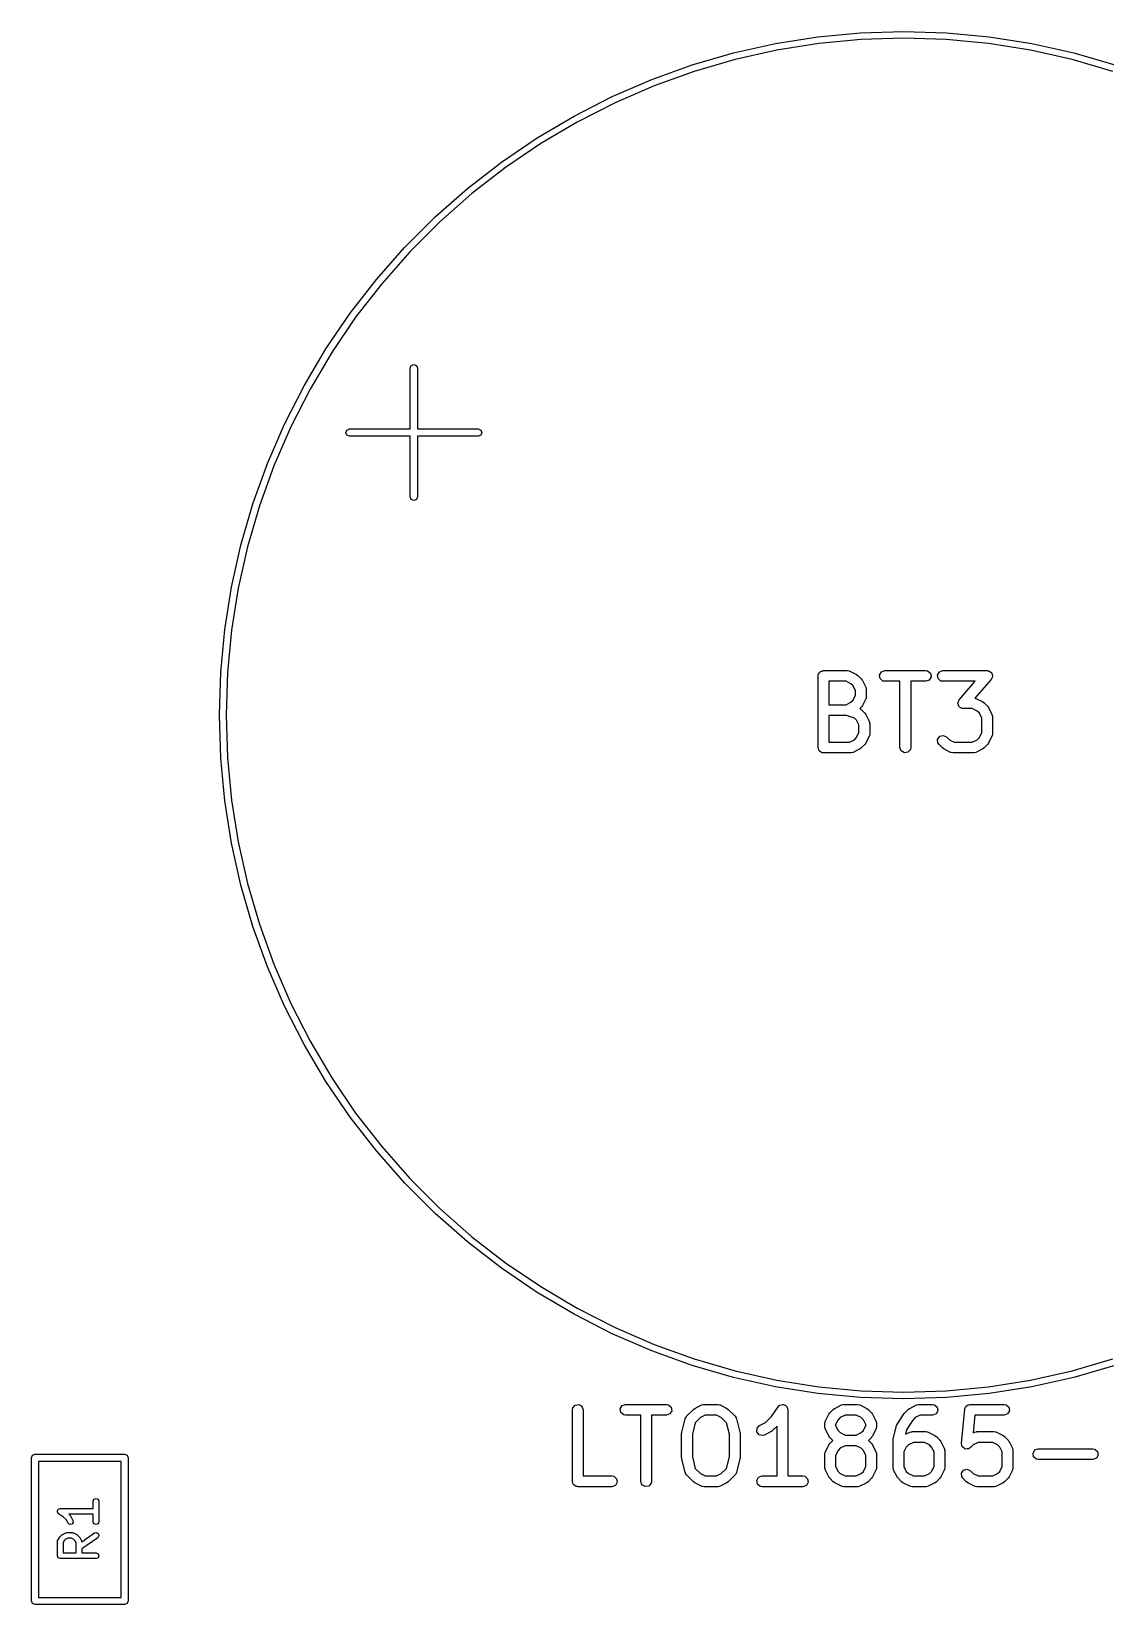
# Model space of a CAD drawing. Extents: x 0.07 to 2.33, y 0.11 to 1.81.
# Drawn here: x 1.173 to 1.764, y 0.948 to 1.813 of the extents above; entities that cross this region are included whole.
import ezdxf

# ---------------------------------------------------------------- set-up
doc = ezdxf.new("R2010")
doc.units = 0
doc.header["$MEASUREMENT"] = 0
doc.layers.add('BLACK', color=7, linetype='CONTINUOUS')

msp = doc.modelspace()

# ---------------------------------------------------------------- linework, layer by layer
at = {"layer": 'BLACK', "linetype": 'CONTINUOUS'}
for p, q in [((1.5823, 1.80633), (1.60563, 1.81003)), ((1.60563, 1.81003), (1.62915, 1.81225)), ((1.62938, 1.80851), (1.6061, 1.80631)), ((1.62915, 1.81225), (1.65276, 1.81299)), ((1.65276, 1.80925), (1.62938, 1.80851)), ((1.65276, 1.81299), (1.67636, 1.81225)), ((1.67613, 1.80851), (1.65276, 1.80925)), ((1.69941, 1.80631), (1.67613, 1.80851)), ((1.67636, 1.81225), (1.69988, 1.81003)), ((1.69988, 1.81003), (1.72321, 1.80633)), ((1.53657, 1.79459), (1.55925, 1.80118)), ((1.55925, 1.80118), (1.5823, 1.80633)), ((1.58301, 1.80265), (1.56018, 1.79755)), ((1.6061, 1.80631), (1.58301, 1.80265)), ((1.72251, 1.80265), (1.69941, 1.80631)), ((1.74533, 1.79755), (1.72251, 1.80265)), ((1.72321, 1.80633), (1.74626, 1.80118)), ((1.74626, 1.80118), (1.76894, 1.79459)), ((1.51435, 1.78659), (1.53657, 1.79459)), ((1.53773, 1.79103), (1.51573, 1.78311)), ((1.56018, 1.79755), (1.53773, 1.79103)), ((1.76778, 1.79103), (1.74533, 1.79755)), ((1.49267, 1.77721), (1.51435, 1.78659)), ((1.51573, 1.78311), (1.49426, 1.77382)), ((1.47162, 1.76649), (1.49267, 1.77721)), ((1.49426, 1.77382), (1.47343, 1.7632)), ((1.45129, 1.75446), (1.47162, 1.76649)), ((1.47343, 1.7632), (1.4533, 1.7513)), ((1.43176, 1.74119), (1.45129, 1.75446)), ((1.4533, 1.7513), (1.43396, 1.73816)), ((1.41309, 1.72671), (1.43176, 1.74119)), ((1.43396, 1.73816), (1.41548, 1.72382)), ((1.39538, 1.71109), (1.41309, 1.72671)), ((1.41548, 1.72382), (1.39794, 1.70836)), ((1.37868, 1.69439), (1.39538, 1.71109)), ((1.39794, 1.70836), (1.38141, 1.69182)), ((1.36306, 1.67667), (1.37868, 1.69439)), ((1.38141, 1.69182), (1.36594, 1.67428)), ((1.34858, 1.65801), (1.36306, 1.67667)), ((1.36594, 1.67428), (1.35161, 1.6558)), ((1.3353, 1.63847), (1.34858, 1.65801)), ((1.35161, 1.6558), (1.33846, 1.63646)), ((1.32328, 1.61814), (1.3353, 1.63847)), ((1.33846, 1.63646), (1.32656, 1.61634)), ((1.3816, 1.62785), (1.38218, 1.62925)), ((1.3816, 1.59439), (1.3816, 1.62785)), ((1.38218, 1.62925), (1.38357, 1.62982)), ((1.38357, 1.62982), (1.38496, 1.62925)), ((1.38496, 1.62925), (1.38554, 1.62785)), ((1.38554, 1.62785), (1.38554, 1.59439)), ((1.31256, 1.59709), (1.32328, 1.61814)), ((1.32656, 1.61634), (1.31594, 1.5955)), ((1.30317, 1.57542), (1.31256, 1.59709)), ((1.31594, 1.5955), (1.30666, 1.57404)), ((1.34617, 1.59242), (1.34675, 1.59381)), ((1.34675, 1.59103), (1.34617, 1.59242)), ((1.34675, 1.59381), (1.34814, 1.59439)), ((1.34814, 1.59439), (1.3816, 1.59439)), ((1.38554, 1.59439), (1.41901, 1.59439)), ((1.41901, 1.59439), (1.4204, 1.59381)), ((1.4204, 1.59381), (1.42097, 1.59242)), ((1.42097, 1.59242), (1.4204, 1.59103)), ((1.34814, 1.59045), (1.34675, 1.59103)), ((1.3816, 1.59045), (1.34814, 1.59045)), ((1.3816, 1.55699), (1.3816, 1.59045)), ((1.41901, 1.59045), (1.38554, 1.59045)), ((1.38554, 1.59045), (1.38554, 1.55699)), ((1.4204, 1.59103), (1.41901, 1.59045)), ((1.29517, 1.55319), (1.30317, 1.57542)), ((1.30666, 1.57404), (1.29874, 1.55204)), ((1.28858, 1.53051), (1.29517, 1.55319)), ((1.29874, 1.55204), (1.29221, 1.52958)), ((1.38218, 1.5556), (1.3816, 1.55699)), ((1.38357, 1.55502), (1.38218, 1.5556)), ((1.38496, 1.5556), (1.38357, 1.55502)), ((1.38554, 1.55699), (1.38496, 1.5556)), ((1.28343, 1.50746), (1.28858, 1.53051)), ((1.29221, 1.52958), (1.28711, 1.50676)), ((1.27974, 1.48413), (1.28343, 1.50746)), ((1.28711, 1.50676), (1.28345, 1.48366)), ((1.27751, 1.46062), (1.27974, 1.48413)), ((1.28345, 1.48366), (1.28125, 1.46038)), ((1.27677, 1.43701), (1.27751, 1.46062)), ((1.28125, 1.46038), (1.28052, 1.43701)), ((1.60575, 1.45857), (1.60581, 1.45895)), ((1.60575, 1.4192), (1.60575, 1.45857)), ((1.60579, 1.45908), (1.60586, 1.45919)), ((1.60581, 1.45895), (1.60579, 1.45908)), ((1.60586, 1.45919), (1.60592, 1.45958)), ((1.60592, 1.45958), (1.60642, 1.46017)), ((1.60642, 1.46017), (1.6068, 1.46083)), ((1.6068, 1.46083), (1.60705, 1.46092)), ((1.60705, 1.46092), (1.60722, 1.46112)), ((1.60722, 1.46112), (1.60798, 1.46126)), ((1.60798, 1.46126), (1.6087, 1.46152)), ((1.6087, 1.46152), (1.62182, 1.46152)), ((1.61165, 1.45561), (1.61165, 1.44277)), ((1.62113, 1.45561), (1.61165, 1.45561)), ((1.62382, 1.45427), (1.62113, 1.45561)), ((1.62182, 1.46152), (1.62283, 1.46134)), ((1.62283, 1.46134), (1.62297, 1.46123)), ((1.62297, 1.46123), (1.62314, 1.46121)), ((1.62314, 1.46121), (1.62689, 1.45933)), ((1.62502, 1.45307), (1.62382, 1.45427)), ((1.62689, 1.45933), (1.6276, 1.45881)), ((1.6276, 1.45881), (1.62766, 1.45878)), ((1.62766, 1.45878), (1.62953, 1.45691)), ((1.62953, 1.45691), (1.63004, 1.45618)), ((1.63004, 1.45618), (1.63009, 1.45614)), ((1.63009, 1.45614), (1.63196, 1.45239)), ((1.63954, 1.45908), (1.64055, 1.46083)), ((1.63989, 1.45709), (1.63954, 1.45908)), ((1.64143, 1.45579), (1.63989, 1.45709)), ((1.64055, 1.46083), (1.64244, 1.46152)), ((1.64244, 1.45561), (1.64143, 1.45579)), ((1.64244, 1.46152), (1.66494, 1.46152)), ((1.65074, 1.45561), (1.64244, 1.45561)), ((1.65074, 1.4192), (1.65074, 1.45561)), ((1.66494, 1.45561), (1.65665, 1.45561)), ((1.65665, 1.45561), (1.65665, 1.4192)), ((1.66494, 1.46152), (1.66595, 1.46134)), ((1.66684, 1.45631), (1.66494, 1.45561)), ((1.66595, 1.46134), (1.6675, 1.46004)), ((1.66785, 1.45805), (1.66684, 1.45631)), ((1.6675, 1.46004), (1.66785, 1.45805)), ((1.67141, 1.45908), (1.67242, 1.46083)), ((1.67176, 1.45709), (1.67141, 1.45908)), ((1.67331, 1.45579), (1.67176, 1.45709)), ((1.67242, 1.46083), (1.67432, 1.46152)), ((1.67432, 1.45561), (1.67331, 1.45579)), ((1.67432, 1.46152), (1.69869, 1.46152)), ((1.69218, 1.45561), (1.67432, 1.45561)), ((1.68334, 1.44551), (1.69218, 1.45561)), ((1.70091, 1.45662), (1.69195, 1.44639)), ((1.69869, 1.46152), (1.69912, 1.46144)), ((1.69912, 1.46144), (1.69926, 1.46146)), ((1.69926, 1.46146), (1.69937, 1.4614)), ((1.69937, 1.4614), (1.6997, 1.46134)), ((1.6997, 1.46134), (1.70031, 1.46083)), ((1.70031, 1.46083), (1.70099, 1.46042)), ((1.7012, 1.45737), (1.70091, 1.45662)), ((1.70099, 1.46042), (1.70106, 1.4602)), ((1.70106, 1.4602), (1.70124, 1.46004)), ((1.7016, 1.45805), (1.7012, 1.45737)), ((1.70124, 1.46004), (1.70138, 1.45926)), ((1.70138, 1.45926), (1.70164, 1.45851)), ((1.70164, 1.45851), (1.70155, 1.45829)), ((1.70155, 1.45829), (1.7016, 1.45805)), ((1.62382, 1.44412), (1.62502, 1.44532)), ((1.62637, 1.45037), (1.62502, 1.45307)), ((1.62502, 1.44532), (1.62637, 1.44802)), ((1.62637, 1.44802), (1.62637, 1.45037)), ((1.63196, 1.446), (1.63009, 1.44225)), ((1.63196, 1.45239), (1.63225, 1.45141)), ((1.63198, 1.44617), (1.63196, 1.446)), ((1.6321, 1.44631), (1.63198, 1.44617)), ((1.63227, 1.44732), (1.6321, 1.44631)), ((1.63225, 1.45141), (1.63221, 1.45123)), ((1.63221, 1.45123), (1.63227, 1.45107)), ((1.63227, 1.45107), (1.63227, 1.44732)), ((1.68266, 1.44408), (1.68305, 1.44477)), ((1.68305, 1.44477), (1.68334, 1.44551)), ((1.69195, 1.44639), (1.6922, 1.44634)), ((1.6922, 1.44634), (1.69233, 1.44623)), ((1.69233, 1.44623), (1.69251, 1.44621)), ((1.69251, 1.44621), (1.69626, 1.44434)), ((1.27751, 1.4134), (1.27677, 1.43701)), ((1.28052, 1.43701), (1.28125, 1.41363)), ((1.61165, 1.44277), (1.62113, 1.44277)), ((1.61165, 1.43687), (1.61165, 1.42215)), ((1.62134, 1.43687), (1.61165, 1.43687)), ((1.62113, 1.44277), (1.62382, 1.44412)), ((1.62585, 1.43536), (1.62134, 1.43687)), ((1.62953, 1.44148), (1.62865, 1.4406)), ((1.62865, 1.4406), (1.62928, 1.44026)), ((1.62928, 1.44026), (1.62937, 1.44011)), ((1.62937, 1.44011), (1.62953, 1.44003)), ((1.62956, 1.44154), (1.62953, 1.44148)), ((1.62953, 1.44003), (1.63141, 1.43816)), ((1.63009, 1.44225), (1.62956, 1.44154)), ((1.63141, 1.43816), (1.63192, 1.43744)), ((1.63192, 1.43744), (1.63196, 1.43739)), ((1.63196, 1.43739), (1.63384, 1.43364)), ((1.68261, 1.44363), (1.6827, 1.44385)), ((1.68287, 1.44288), (1.68261, 1.44363)), ((1.6827, 1.44385), (1.68266, 1.44408)), ((1.68301, 1.44209), (1.68287, 1.44288)), ((1.68319, 1.44194), (1.68301, 1.44209)), ((1.68326, 1.44172), (1.68319, 1.44194)), ((1.68394, 1.44131), (1.68326, 1.44172)), ((1.68455, 1.44079), (1.68394, 1.44131)), ((1.68489, 1.44074), (1.68455, 1.44079)), ((1.68499, 1.44067), (1.68489, 1.44074)), ((1.68513, 1.44069), (1.68499, 1.44067)), ((1.68556, 1.44062), (1.68513, 1.44069)), ((1.69049, 1.44062), (1.68556, 1.44062)), ((1.69319, 1.43927), (1.69049, 1.44062)), ((1.69439, 1.43807), (1.69319, 1.43927)), ((1.69573, 1.43537), (1.69439, 1.43807)), ((1.69626, 1.44434), (1.69697, 1.44381)), ((1.69697, 1.44381), (1.69703, 1.44378)), ((1.69703, 1.44378), (1.6989, 1.44191)), ((1.6989, 1.44191), (1.69941, 1.44118)), ((1.69941, 1.44118), (1.69945, 1.44114)), ((1.69945, 1.44114), (1.70133, 1.43739)), ((1.70133, 1.43739), (1.70162, 1.43641)), ((1.70162, 1.43641), (1.70158, 1.43624)), ((1.70158, 1.43624), (1.70164, 1.43607)), ((1.70164, 1.43607), (1.70164, 1.4267)), ((1.62689, 1.43432), (1.62585, 1.43536)), ((1.62824, 1.43162), (1.62689, 1.43432)), ((1.62689, 1.4247), (1.62824, 1.42739)), ((1.62824, 1.42739), (1.62824, 1.43162)), ((1.63384, 1.43364), (1.63413, 1.43266)), ((1.63413, 1.43266), (1.63409, 1.43249)), ((1.63409, 1.43249), (1.63415, 1.43232)), ((1.63415, 1.43232), (1.63415, 1.4267)), ((1.69439, 1.4247), (1.69573, 1.42739)), ((1.69573, 1.42739), (1.69573, 1.43537)), ((1.60601, 1.41848), (1.60575, 1.4192)), ((1.61165, 1.42215), (1.623, 1.42215)), ((1.623, 1.42215), (1.6257, 1.4235)), ((1.6257, 1.4235), (1.62689, 1.4247)), ((1.62953, 1.41898), (1.62881, 1.41848)), ((1.63141, 1.42086), (1.62953, 1.41898)), ((1.63144, 1.42092), (1.63141, 1.42086)), ((1.63196, 1.42163), (1.63144, 1.42092)), ((1.63384, 1.42538), (1.63196, 1.42163)), ((1.63386, 1.42555), (1.63384, 1.42538)), ((1.63397, 1.42569), (1.63386, 1.42555)), ((1.63415, 1.4267), (1.63397, 1.42569)), ((1.65143, 1.4173), (1.65074, 1.4192)), ((1.65665, 1.4192), (1.65647, 1.41819)), ((1.67146, 1.42371), (1.67262, 1.42537)), ((1.67164, 1.4217), (1.67146, 1.42371)), ((1.67223, 1.42086), (1.67164, 1.4217)), ((1.6741, 1.41898), (1.67223, 1.42086)), ((1.67262, 1.42537), (1.67457, 1.42589)), ((1.67416, 1.41896), (1.6741, 1.41898)), ((1.67487, 1.41843), (1.67416, 1.41896)), ((1.67457, 1.42589), (1.6764, 1.42504)), ((1.6764, 1.42504), (1.67794, 1.4235)), ((1.67794, 1.4235), (1.68064, 1.42215)), ((1.68064, 1.42215), (1.69049, 1.42215)), ((1.69049, 1.42215), (1.69319, 1.4235)), ((1.69319, 1.4235), (1.69439, 1.4247)), ((1.69703, 1.41898), (1.6963, 1.41848)), ((1.6989, 1.42086), (1.69703, 1.41898)), ((1.69893, 1.42092), (1.6989, 1.42086)), ((1.69945, 1.42163), (1.69893, 1.42092)), ((1.70133, 1.42538), (1.69945, 1.42163)), ((1.70135, 1.42555), (1.70133, 1.42538)), ((1.70146, 1.42569), (1.70135, 1.42555)), ((1.70164, 1.4267), (1.70146, 1.42569)), ((1.27974, 1.38988), (1.27751, 1.4134)), ((1.28125, 1.41363), (1.28345, 1.39035)), ((1.60614, 1.41772), (1.60601, 1.41848)), ((1.60635, 1.41755), (1.60614, 1.41772)), ((1.60644, 1.4173), (1.60635, 1.41755)), ((1.6071, 1.41692), (1.60644, 1.4173)), ((1.60769, 1.41642), (1.6071, 1.41692)), ((1.60807, 1.41636), (1.60769, 1.41642)), ((1.60819, 1.41629), (1.60807, 1.41636)), ((1.60832, 1.41631), (1.60819, 1.41629)), ((1.6087, 1.41624), (1.60832, 1.41631)), ((1.6237, 1.41624), (1.6087, 1.41624)), ((1.62386, 1.41631), (1.6237, 1.41624)), ((1.62403, 1.41626), (1.62386, 1.41631)), ((1.62502, 1.41656), (1.62403, 1.41626)), ((1.62877, 1.41843), (1.62502, 1.41656)), ((1.62881, 1.41848), (1.62877, 1.41843)), ((1.65318, 1.41629), (1.65143, 1.4173)), ((1.65517, 1.41664), (1.65318, 1.41629)), ((1.65647, 1.41819), (1.65517, 1.41664)), ((1.67862, 1.41656), (1.67487, 1.41843)), ((1.67879, 1.41654), (1.67862, 1.41656)), ((1.67893, 1.41642), (1.67879, 1.41654)), ((1.67994, 1.41624), (1.67893, 1.41642)), ((1.69119, 1.41624), (1.67994, 1.41624)), ((1.69135, 1.41631), (1.69119, 1.41624)), ((1.69153, 1.41626), (1.69135, 1.41631)), ((1.69251, 1.41656), (1.69153, 1.41626)), ((1.69626, 1.41843), (1.69251, 1.41656)), ((1.6963, 1.41848), (1.69626, 1.41843)), ((1.28343, 1.36656), (1.27974, 1.38988)), ((1.28345, 1.39035), (1.28711, 1.36726)), ((1.28711, 1.36726), (1.29221, 1.34444)), ((1.28858, 1.3435), (1.28343, 1.36656)), ((1.29517, 1.32082), (1.28858, 1.3435)), ((1.29221, 1.34444), (1.29874, 1.32198)), ((1.30317, 1.2986), (1.29517, 1.32082)), ((1.29874, 1.32198), (1.30666, 1.29998)), ((1.31256, 1.27692), (1.30317, 1.2986)), ((1.30666, 1.29998), (1.31594, 1.27852)), ((1.32328, 1.25588), (1.31256, 1.27692)), ((1.31594, 1.27852), (1.32656, 1.25768)), ((1.3353, 1.23555), (1.32328, 1.25588)), ((1.32656, 1.25768), (1.33846, 1.23755)), ((1.33846, 1.23755), (1.35161, 1.21821)), ((1.34858, 1.21601), (1.3353, 1.23555)), ((1.36306, 1.19735), (1.34858, 1.21601)), ((1.35161, 1.21821), (1.36594, 1.19973)), ((1.37868, 1.17963), (1.36306, 1.19735)), ((1.36594, 1.19973), (1.38141, 1.18219)), ((1.39538, 1.16293), (1.37868, 1.17963)), ((1.38141, 1.18219), (1.39794, 1.16566)), ((1.41309, 1.14731), (1.39538, 1.16293)), ((1.39794, 1.16566), (1.41548, 1.15019)), ((1.43176, 1.13283), (1.41309, 1.14731)), ((1.41548, 1.15019), (1.43396, 1.13586)), ((1.43396, 1.13586), (1.4533, 1.12272)), ((1.45129, 1.11955), (1.43176, 1.13283)), ((1.47162, 1.10753), (1.45129, 1.11955)), ((1.4533, 1.12272), (1.47343, 1.11081)), ((1.49267, 1.09681), (1.47162, 1.10753)), ((1.47343, 1.11081), (1.49426, 1.1002)), ((1.49426, 1.1002), (1.51573, 1.09091)), ((1.51435, 1.08743), (1.49267, 1.09681)), ((1.51573, 1.09091), (1.53773, 1.08299)), ((1.53657, 1.07943), (1.51435, 1.08743)), ((1.53773, 1.08299), (1.56018, 1.07646)), ((1.74533, 1.07646), (1.76778, 1.08299)), ((1.55925, 1.07284), (1.53657, 1.07943)), ((1.5823, 1.06768), (1.55925, 1.07284)), ((1.56018, 1.07646), (1.58301, 1.07136)), ((1.72251, 1.07136), (1.74533, 1.07646)), ((1.74626, 1.07284), (1.72321, 1.06768)), ((1.76894, 1.07943), (1.74626, 1.07284)), ((1.60563, 1.06399), (1.5823, 1.06768)), ((1.58301, 1.07136), (1.6061, 1.0677)), ((1.6061, 1.0677), (1.62938, 1.0655)), ((1.62938, 1.0655), (1.65276, 1.06477)), ((1.65276, 1.06477), (1.67613, 1.0655)), ((1.67613, 1.0655), (1.69941, 1.0677)), ((1.69941, 1.0677), (1.72251, 1.07136)), ((1.72321, 1.06768), (1.69988, 1.06399)), ((1.47076, 1.05502), (1.47094, 1.05603)), ((1.47094, 1.05603), (1.47224, 1.05758)), ((1.47224, 1.05758), (1.47423, 1.05793)), ((1.47423, 1.05793), (1.47598, 1.05692)), ((1.47598, 1.05692), (1.47667, 1.05502)), ((1.49705, 1.05554), (1.49806, 1.05729)), ((1.49741, 1.05355), (1.49705, 1.05554)), ((1.49806, 1.05729), (1.49996, 1.05798)), ((1.49996, 1.05798), (1.52246, 1.05798)), ((1.52246, 1.05798), (1.52347, 1.0578)), ((1.52347, 1.0578), (1.52502, 1.0565)), ((1.52502, 1.0565), (1.52537, 1.05451)), ((1.53724, 1.05524), (1.53797, 1.05574)), ((1.53797, 1.05574), (1.53801, 1.05579)), ((1.53801, 1.05579), (1.54176, 1.05767)), ((1.54176, 1.05767), (1.54274, 1.05796)), ((1.54274, 1.05796), (1.54292, 1.05792)), ((1.54292, 1.05792), (1.54308, 1.05798)), ((1.54308, 1.05798), (1.55058, 1.05798)), ((1.55058, 1.05798), (1.55159, 1.0578)), ((1.55159, 1.0578), (1.55173, 1.05769)), ((1.55173, 1.05769), (1.5519, 1.05767)), ((1.5519, 1.05767), (1.55565, 1.05579)), ((1.55565, 1.05579), (1.55636, 1.05526)), ((1.58016, 1.05128), (1.58374, 1.05666)), ((1.58374, 1.05666), (1.58445, 1.0574)), ((1.58445, 1.0574), (1.58462, 1.05745)), ((1.58462, 1.05745), (1.58473, 1.05758)), ((1.58473, 1.05758), (1.58557, 1.05773)), ((1.58557, 1.05773), (1.58639, 1.05797)), ((1.58639, 1.05797), (1.58655, 1.0579)), ((1.58655, 1.0579), (1.58671, 1.05793)), ((1.58671, 1.05793), (1.58746, 1.0575)), ((1.58746, 1.0575), (1.58824, 1.05716)), ((1.58824, 1.05716), (1.58832, 1.05701)), ((1.58832, 1.05701), (1.58846, 1.05692)), ((1.58846, 1.05692), (1.58876, 1.05612)), ((1.58876, 1.05612), (1.58914, 1.05535)), ((1.62915, 1.06177), (1.60563, 1.06399)), ((1.61411, 1.05524), (1.61483, 1.05574)), ((1.61483, 1.05574), (1.61488, 1.05579)), ((1.61488, 1.05579), (1.61863, 1.05767)), ((1.61863, 1.05767), (1.61961, 1.05796)), ((1.61961, 1.05796), (1.61978, 1.05792)), ((1.61978, 1.05792), (1.61995, 1.05798)), ((1.61995, 1.05798), (1.62745, 1.05798)), ((1.62745, 1.05798), (1.62846, 1.0578)), ((1.62846, 1.0578), (1.62859, 1.05769)), ((1.62859, 1.05769), (1.62877, 1.05767)), ((1.62877, 1.05767), (1.63252, 1.05579)), ((1.65276, 1.06102), (1.62915, 1.06177)), ((1.63252, 1.05579), (1.63323, 1.05526)), ((1.67636, 1.06177), (1.65276, 1.06102)), ((1.65535, 1.05524), (1.65608, 1.05574)), ((1.65608, 1.05574), (1.65612, 1.05579)), ((1.65612, 1.05579), (1.65987, 1.05767)), ((1.65987, 1.05767), (1.66085, 1.05796)), ((1.66085, 1.05796), (1.66103, 1.05792)), ((1.66103, 1.05792), (1.66119, 1.05798)), ((1.66119, 1.05798), (1.66869, 1.05798)), ((1.66869, 1.05798), (1.6697, 1.0578)), ((1.6697, 1.0578), (1.67125, 1.0565)), ((1.67125, 1.0565), (1.6716, 1.05451)), ((1.69988, 1.06399), (1.67636, 1.06177)), ((1.68638, 1.05532), (1.68642, 1.05547)), ((1.68641, 1.05554), (1.68647, 1.05564)), ((1.68642, 1.05547), (1.68641, 1.05554)), ((1.68647, 1.05564), (1.68665, 1.05631)), ((1.68665, 1.05631), (1.6871, 1.05674)), ((1.6871, 1.05674), (1.68742, 1.05729)), ((1.68742, 1.05729), (1.6878, 1.05743)), ((1.6878, 1.05743), (1.6881, 1.05772)), ((1.6881, 1.05772), (1.68872, 1.05776)), ((1.68872, 1.05776), (1.68931, 1.05798)), ((1.68931, 1.05798), (1.70806, 1.05798)), ((1.70806, 1.05798), (1.70907, 1.0578)), ((1.70907, 1.0578), (1.71062, 1.0565)), ((1.71062, 1.0565), (1.71097, 1.05451)), ((1.47076, 1.01565), (1.47076, 1.05502)), ((1.47667, 1.05502), (1.47667, 1.01861)), ((1.49895, 1.05225), (1.49741, 1.05355)), ((1.49996, 1.05207), (1.49895, 1.05225)), ((1.50826, 1.05207), (1.49996, 1.05207)), ((1.50826, 1.01565), (1.50826, 1.05207)), ((1.52246, 1.05207), (1.51416, 1.05207)), ((1.51416, 1.05207), (1.51416, 1.01565)), ((1.52436, 1.05276), (1.52246, 1.05207)), ((1.52537, 1.05451), (1.52436, 1.05276)), ((1.53084, 1.04262), (1.53272, 1.05012)), ((1.53272, 1.05012), (1.53314, 1.05105)), ((1.53314, 1.05105), (1.53337, 1.05122)), ((1.53337, 1.05122), (1.5335, 1.05149)), ((1.5335, 1.05149), (1.53724, 1.05524)), ((1.53825, 1.04789), (1.53666, 1.04154)), ((1.54108, 1.05072), (1.53825, 1.04789)), ((1.54378, 1.05207), (1.54108, 1.05072)), ((1.54988, 1.05207), (1.54378, 1.05207)), ((1.55258, 1.05072), (1.54988, 1.05207)), ((1.55541, 1.04789), (1.55258, 1.05072)), ((1.557, 1.04154), (1.55541, 1.04789)), ((1.55636, 1.05526), (1.55642, 1.05524)), ((1.55642, 1.05524), (1.56017, 1.05149)), ((1.56017, 1.05149), (1.56076, 1.05065)), ((1.56076, 1.05065), (1.56078, 1.05036)), ((1.56078, 1.05036), (1.56094, 1.05012)), ((1.56094, 1.05012), (1.56282, 1.04262)), ((1.57363, 1.04642), (1.57695, 1.04808)), ((1.57695, 1.04808), (1.58016, 1.05128)), ((1.58914, 1.05535), (1.5891, 1.05518)), ((1.5891, 1.05518), (1.58915, 1.05502)), ((1.58915, 1.05502), (1.58915, 1.01861)), ((1.6095, 1.04753), (1.60967, 1.04854)), ((1.6095, 1.04565), (1.6095, 1.04753)), ((1.60967, 1.04854), (1.60979, 1.04867)), ((1.60979, 1.04867), (1.60981, 1.04885)), ((1.60981, 1.04885), (1.61168, 1.0526)), ((1.61168, 1.0526), (1.61221, 1.0533)), ((1.61221, 1.0533), (1.61224, 1.05336)), ((1.61224, 1.05336), (1.61411, 1.05524)), ((1.61675, 1.04953), (1.6154, 1.04683)), ((1.6154, 1.04683), (1.6154, 1.04635)), ((1.61795, 1.05072), (1.61675, 1.04953)), ((1.62064, 1.05207), (1.61795, 1.05072)), ((1.62675, 1.05207), (1.62064, 1.05207)), ((1.62945, 1.05072), (1.62675, 1.05207)), ((1.63064, 1.04953), (1.62945, 1.05072)), ((1.63199, 1.04683), (1.63064, 1.04953)), ((1.63199, 1.04635), (1.63199, 1.04683)), ((1.63323, 1.05526), (1.63328, 1.05524)), ((1.63328, 1.05524), (1.63516, 1.05336)), ((1.63516, 1.05336), (1.63567, 1.05264)), ((1.63567, 1.05264), (1.63571, 1.0526)), ((1.63571, 1.0526), (1.63759, 1.04885)), ((1.63759, 1.04885), (1.63788, 1.04786)), ((1.63788, 1.04786), (1.63784, 1.04769)), ((1.63784, 1.04769), (1.6379, 1.04753)), ((1.6379, 1.04753), (1.6379, 1.04565)), ((1.64895, 1.04637), (1.64936, 1.04727)), ((1.64936, 1.04729), (1.65311, 1.05291)), ((1.64936, 1.04727), (1.64936, 1.04729)), ((1.65311, 1.05291), (1.65342, 1.05324)), ((1.65342, 1.05324), (1.65348, 1.05336)), ((1.65348, 1.05336), (1.65535, 1.05524)), ((1.65786, 1.04939), (1.65456, 1.04444)), ((1.65919, 1.05072), (1.65786, 1.04939)), ((1.66189, 1.05207), (1.65919, 1.05072)), ((1.66869, 1.05207), (1.66189, 1.05207)), ((1.67059, 1.05276), (1.66869, 1.05207)), ((1.6716, 1.05451), (1.67059, 1.05276)), ((1.6845, 1.03657), (1.68638, 1.05532)), ((1.69199, 1.05207), (1.69101, 1.0423)), ((1.70806, 1.05207), (1.69199, 1.05207)), ((1.70996, 1.05276), (1.70806, 1.05207)), ((1.71097, 1.05451), (1.70996, 1.05276)), ((1.53076, 1.0419), (1.53086, 1.04248)), ((1.53076, 1.02878), (1.53076, 1.0419)), ((1.53086, 1.04248), (1.53084, 1.04262)), ((1.53666, 1.04154), (1.53666, 1.02914)), ((1.557, 1.02914), (1.557, 1.04154)), ((1.56282, 1.04262), (1.56286, 1.04203)), ((1.56286, 1.04203), (1.56291, 1.0419)), ((1.56291, 1.0419), (1.56291, 1.02878)), ((1.57212, 1.04293), (1.57224, 1.04495)), ((1.57333, 1.04131), (1.57212, 1.04293)), ((1.57224, 1.04495), (1.57363, 1.04642)), ((1.57529, 1.04084), (1.57333, 1.04131)), ((1.57627, 1.04113), (1.57529, 1.04084)), ((1.58002, 1.04301), (1.57627, 1.04113)), ((1.58007, 1.04306), (1.58002, 1.04301)), ((1.58079, 1.04356), (1.58007, 1.04306)), ((1.58325, 1.04602), (1.58079, 1.04356)), ((1.58325, 1.01861), (1.58325, 1.04602)), ((1.60956, 1.04548), (1.6095, 1.04565)), ((1.60952, 1.04531), (1.60956, 1.04548)), ((1.60981, 1.04433), (1.60952, 1.04531)), ((1.61168, 1.04058), (1.60981, 1.04433)), ((1.61173, 1.04054), (1.61168, 1.04058)), ((1.61224, 1.03981), (1.61173, 1.04054)), ((1.6139, 1.03815), (1.61224, 1.03981)), ((1.61224, 1.03649), (1.6139, 1.03815)), ((1.6154, 1.04635), (1.61675, 1.04365)), ((1.61675, 1.04365), (1.61795, 1.04245)), ((1.61795, 1.04245), (1.62064, 1.0411)), ((1.62064, 1.0411), (1.62675, 1.0411)), ((1.62675, 1.0411), (1.62945, 1.04245)), ((1.62945, 1.04245), (1.63064, 1.04365)), ((1.63064, 1.04365), (1.63199, 1.04635)), ((1.63516, 1.03981), (1.6335, 1.03815)), ((1.6335, 1.03815), (1.63516, 1.03649)), ((1.63519, 1.03987), (1.63516, 1.03981)), ((1.63571, 1.04058), (1.63519, 1.03987)), ((1.63759, 1.04433), (1.63571, 1.04058)), ((1.63761, 1.04451), (1.63759, 1.04433)), ((1.63772, 1.04464), (1.63761, 1.04451)), ((1.6379, 1.04565), (1.63772, 1.04464)), ((1.64699, 1.03815), (1.64709, 1.03873)), ((1.64699, 1.02315), (1.64699, 1.03815)), ((1.64708, 1.03887), (1.64895, 1.04637)), ((1.64709, 1.03873), (1.64708, 1.03887)), ((1.65456, 1.04444), (1.65383, 1.04152)), ((1.65383, 1.04152), (1.65612, 1.04267)), ((1.65612, 1.04267), (1.65711, 1.04296)), ((1.65711, 1.04296), (1.65728, 1.04292)), ((1.65728, 1.04292), (1.65744, 1.04298)), ((1.65744, 1.04298), (1.66494, 1.04298)), ((1.66494, 1.04298), (1.66595, 1.0428)), ((1.66595, 1.0428), (1.66609, 1.04269)), ((1.66609, 1.04269), (1.66626, 1.04267)), ((1.66626, 1.04267), (1.67001, 1.04079)), ((1.67001, 1.04079), (1.67072, 1.04027)), ((1.67072, 1.04027), (1.67078, 1.04024)), ((1.67078, 1.04024), (1.67265, 1.03836)), ((1.67265, 1.03836), (1.67316, 1.03764)), ((1.69101, 1.0423), (1.69174, 1.04267)), ((1.69174, 1.04267), (1.69273, 1.04296)), ((1.69273, 1.04296), (1.6929, 1.04292)), ((1.6929, 1.04292), (1.69306, 1.04298)), ((1.69306, 1.04298), (1.70244, 1.04298)), ((1.70244, 1.04298), (1.70345, 1.0428)), ((1.70345, 1.0428), (1.70358, 1.04269)), ((1.70358, 1.04269), (1.70376, 1.04267)), ((1.70376, 1.04267), (1.70751, 1.04079)), ((1.70751, 1.04079), (1.70822, 1.04027)), ((1.70822, 1.04027), (1.70827, 1.04024)), ((1.70827, 1.04024), (1.71015, 1.03836)), ((1.71015, 1.03836), (1.71066, 1.03764)), ((1.17343, 1.02862), (1.174, 1.03001)), ((1.174, 1.03001), (1.17539, 1.03059)), ((1.17539, 1.03059), (1.22461, 1.03059)), ((1.22461, 1.03059), (1.226, 1.03001)), ((1.226, 1.03001), (1.22657, 1.02862)), ((1.6095, 1.03065), (1.60967, 1.03166)), ((1.6095, 1.02315), (1.6095, 1.03065)), ((1.60967, 1.03166), (1.60979, 1.0318)), ((1.60979, 1.0318), (1.60981, 1.03197)), ((1.60981, 1.03197), (1.61168, 1.03572)), ((1.61168, 1.03572), (1.61221, 1.03643)), ((1.61221, 1.03643), (1.61224, 1.03649)), ((1.61675, 1.03265), (1.6154, 1.02996)), ((1.6154, 1.02996), (1.6154, 1.02385)), ((1.61795, 1.03385), (1.61675, 1.03265)), ((1.62064, 1.0352), (1.61795, 1.03385)), ((1.62675, 1.0352), (1.62064, 1.0352)), ((1.62945, 1.03385), (1.62675, 1.0352)), ((1.63064, 1.03265), (1.62945, 1.03385)), ((1.63199, 1.02996), (1.63064, 1.03265)), ((1.63199, 1.02385), (1.63199, 1.02996)), ((1.63516, 1.03649), (1.63567, 1.03577)), ((1.63567, 1.03577), (1.63571, 1.03572)), ((1.63571, 1.03572), (1.63759, 1.03197)), ((1.63759, 1.03197), (1.63788, 1.03099)), ((1.63788, 1.03099), (1.63784, 1.03082)), ((1.63784, 1.03082), (1.6379, 1.03065)), ((1.6379, 1.03065), (1.6379, 1.02315)), ((1.65425, 1.03453), (1.6529, 1.03183)), ((1.6529, 1.03183), (1.6529, 1.02385)), ((1.65544, 1.03572), (1.65425, 1.03453)), ((1.65814, 1.03707), (1.65544, 1.03572)), ((1.66424, 1.03707), (1.65814, 1.03707)), ((1.66694, 1.03572), (1.66424, 1.03707)), ((1.66814, 1.03453), (1.66694, 1.03572)), ((1.66949, 1.03183), (1.66814, 1.03453)), ((1.66949, 1.02385), (1.66949, 1.03183)), ((1.67316, 1.03764), (1.67321, 1.0376)), ((1.67321, 1.0376), (1.67508, 1.03385)), ((1.67508, 1.03385), (1.67537, 1.03286)), ((1.67537, 1.03286), (1.67533, 1.03269)), ((1.67533, 1.03269), (1.67539, 1.03253)), ((1.67539, 1.03253), (1.67539, 1.02315)), ((1.68451, 1.03655), (1.6845, 1.03657)), ((1.6845, 1.03653), (1.68451, 1.03655)), ((1.68475, 1.03557), (1.6845, 1.03653)), ((1.685, 1.03461), (1.68475, 1.03557)), ((1.68502, 1.0346), (1.685, 1.03461)), ((1.68502, 1.03458), (1.68502, 1.0346)), ((1.68583, 1.03401), (1.68502, 1.03458)), ((1.68664, 1.03343), (1.68583, 1.03401)), ((1.68666, 1.03344), (1.68664, 1.03343)), ((1.68667, 1.03342), (1.68666, 1.03344)), ((1.68766, 1.03351), (1.68667, 1.03342)), ((1.68865, 1.03359), (1.68766, 1.03351)), ((1.68867, 1.0336), (1.68865, 1.03359)), ((1.68869, 1.0336), (1.68867, 1.0336)), ((1.68953, 1.03419), (1.68869, 1.0336)), ((1.69106, 1.03572), (1.68953, 1.03419)), ((1.69376, 1.03707), (1.69106, 1.03572)), ((1.70174, 1.03707), (1.69376, 1.03707)), ((1.70444, 1.03572), (1.70174, 1.03707)), ((1.70563, 1.03453), (1.70444, 1.03572)), ((1.70698, 1.03183), (1.70563, 1.03453)), ((1.70698, 1.02385), (1.70698, 1.03183)), ((1.71066, 1.03764), (1.7107, 1.0376)), ((1.7107, 1.0376), (1.71258, 1.03385)), ((1.71258, 1.03385), (1.71287, 1.03286)), ((1.71287, 1.03286), (1.71283, 1.03269)), ((1.71283, 1.03269), (1.71289, 1.03253)), ((1.71289, 1.03253), (1.71289, 1.02315)), ((1.7239, 1.03117), (1.72491, 1.03291)), ((1.72425, 1.02918), (1.7239, 1.03117)), ((1.72491, 1.03291), (1.72681, 1.03361)), ((1.72681, 1.03361), (1.75681, 1.03361)), ((1.75681, 1.03361), (1.75782, 1.03343)), ((1.75782, 1.03343), (1.75936, 1.03213)), ((1.75971, 1.03014), (1.7587, 1.02839)), ((1.75936, 1.03213), (1.75971, 1.03014)), ((1.17343, 0.949882), (1.17343, 1.02862)), ((1.17736, 1.02665), (1.17736, 0.95185)), ((1.22264, 1.02665), (1.17736, 1.02665)), ((1.22264, 0.95185), (1.22264, 1.02665)), ((1.22657, 1.02862), (1.22657, 0.949882)), ((1.5308, 1.02865), (1.53076, 1.02878)), ((1.53084, 1.02806), (1.5308, 1.02865)), ((1.53272, 1.02056), (1.53084, 1.02806)), ((1.53666, 1.02914), (1.53825, 1.02279)), ((1.53825, 1.02279), (1.54108, 1.01996)), ((1.55258, 1.01996), (1.55541, 1.02279)), ((1.55541, 1.02279), (1.557, 1.02914)), ((1.56282, 1.02806), (1.56094, 1.02056)), ((1.56291, 1.02878), (1.56281, 1.0282)), ((1.56281, 1.0282), (1.56282, 1.02806)), ((1.60956, 1.02299), (1.6095, 1.02315)), ((1.60952, 1.02282), (1.60956, 1.02299)), ((1.60981, 1.02183), (1.60952, 1.02282)), ((1.61168, 1.01808), (1.60981, 1.02183)), ((1.6154, 1.02385), (1.61675, 1.02115)), ((1.61675, 1.02115), (1.61795, 1.01996)), ((1.62945, 1.01996), (1.63064, 1.02115)), ((1.63064, 1.02115), (1.63199, 1.02385)), ((1.63759, 1.02183), (1.63571, 1.01808)), ((1.63761, 1.02201), (1.63759, 1.02183)), ((1.63772, 1.02214), (1.63761, 1.02201)), ((1.6379, 1.02315), (1.63772, 1.02214)), ((1.64705, 1.02299), (1.64699, 1.02315)), ((1.64701, 1.02282), (1.64705, 1.02299)), ((1.6473, 1.02183), (1.64701, 1.02282)), ((1.64918, 1.01808), (1.6473, 1.02183)), ((1.6529, 1.02385), (1.65425, 1.02115)), ((1.65425, 1.02115), (1.65544, 1.01996)), ((1.66694, 1.01996), (1.66814, 1.02115)), ((1.66814, 1.02115), (1.66949, 1.02385)), ((1.67508, 1.02183), (1.67321, 1.01808)), ((1.6751, 1.02201), (1.67508, 1.02183)), ((1.67522, 1.02214), (1.6751, 1.02201)), ((1.67539, 1.02315), (1.67522, 1.02214)), ((1.68459, 1.02017), (1.68575, 1.02182)), ((1.68575, 1.02182), (1.6877, 1.02235)), ((1.6877, 1.02235), (1.68953, 1.02149)), ((1.68953, 1.02149), (1.69106, 1.01996)), ((1.70444, 1.01996), (1.70563, 1.02115)), ((1.70563, 1.02115), (1.70698, 1.02385)), ((1.71258, 1.02183), (1.7107, 1.01808)), ((1.7126, 1.02201), (1.71258, 1.02183)), ((1.71271, 1.02214), (1.7126, 1.02201)), ((1.71289, 1.02315), (1.71271, 1.02214)), ((1.7258, 1.02788), (1.72425, 1.02918)), ((1.72681, 1.0277), (1.7258, 1.02788)), ((1.75681, 1.0277), (1.72681, 1.0277)), ((1.7587, 1.02839), (1.75681, 1.0277)), ((1.47103, 1.01493), (1.47076, 1.01565)), ((1.47116, 1.01418), (1.47103, 1.01493)), ((1.47136, 1.01401), (1.47116, 1.01418)), ((1.47145, 1.01376), (1.47136, 1.01401)), ((1.47212, 1.01337), (1.47145, 1.01376)), ((1.47271, 1.01288), (1.47212, 1.01337)), ((1.47309, 1.01281), (1.47271, 1.01288)), ((1.4732, 1.01275), (1.47309, 1.01281)), ((1.47333, 1.01277), (1.4732, 1.01275)), ((1.47372, 1.0127), (1.47333, 1.01277)), ((1.49246, 1.0127), (1.47372, 1.0127)), ((1.47667, 1.01861), (1.49246, 1.01861)), ((1.49246, 1.01861), (1.49347, 1.01843)), ((1.49436, 1.01339), (1.49246, 1.0127)), ((1.49347, 1.01843), (1.49502, 1.01713)), ((1.49537, 1.01514), (1.49436, 1.01339)), ((1.49502, 1.01713), (1.49537, 1.01514)), ((1.50895, 1.01376), (1.50826, 1.01565)), ((1.5107, 1.01275), (1.50895, 1.01376)), ((1.51269, 1.0131), (1.5107, 1.01275)), ((1.51399, 1.01464), (1.51269, 1.0131)), ((1.51416, 1.01565), (1.51399, 1.01464)), ((1.53288, 1.02032), (1.53272, 1.02056)), ((1.53291, 1.02003), (1.53288, 1.02032)), ((1.5335, 1.01919), (1.53291, 1.02003)), ((1.53724, 1.01544), (1.5335, 1.01919)), ((1.5373, 1.01541), (1.53724, 1.01544)), ((1.53801, 1.01489), (1.5373, 1.01541)), ((1.54176, 1.01301), (1.53801, 1.01489)), ((1.54108, 1.01996), (1.54378, 1.01861)), ((1.54194, 1.01299), (1.54176, 1.01301)), ((1.54207, 1.01288), (1.54194, 1.01299)), ((1.54308, 1.0127), (1.54207, 1.01288)), ((1.55058, 1.0127), (1.54308, 1.0127)), ((1.54378, 1.01861), (1.54988, 1.01861)), ((1.54988, 1.01861), (1.55258, 1.01996)), ((1.55075, 1.01276), (1.55058, 1.0127)), ((1.55092, 1.01272), (1.55075, 1.01276)), ((1.5519, 1.01301), (1.55092, 1.01272)), ((1.55565, 1.01489), (1.5519, 1.01301)), ((1.5557, 1.01493), (1.55565, 1.01489)), ((1.55642, 1.01544), (1.5557, 1.01493)), ((1.56017, 1.01919), (1.55642, 1.01544)), ((1.56029, 1.01945), (1.56017, 1.01919)), ((1.56053, 1.01963), (1.56029, 1.01945)), ((1.56094, 1.02056), (1.56053, 1.01963)), ((1.57205, 1.01617), (1.57306, 1.01792)), ((1.5724, 1.01418), (1.57205, 1.01617)), ((1.57394, 1.01288), (1.5724, 1.01418)), ((1.57306, 1.01792), (1.57495, 1.01861)), ((1.57495, 1.0127), (1.57394, 1.01288)), ((1.57495, 1.01861), (1.58325, 1.01861)), ((1.59745, 1.0127), (1.57495, 1.0127)), ((1.58915, 1.01861), (1.59745, 1.01861)), ((1.59745, 1.01861), (1.59846, 1.01843)), ((1.59935, 1.01339), (1.59745, 1.0127)), ((1.59846, 1.01843), (1.60001, 1.01713)), ((1.60036, 1.01514), (1.59935, 1.01339)), ((1.60001, 1.01713), (1.60036, 1.01514)), ((1.61173, 1.01804), (1.61168, 1.01808)), ((1.61224, 1.01732), (1.61173, 1.01804)), ((1.61411, 1.01544), (1.61224, 1.01732)), ((1.61417, 1.01541), (1.61411, 1.01544)), ((1.61488, 1.01489), (1.61417, 1.01541)), ((1.61863, 1.01301), (1.61488, 1.01489)), ((1.61795, 1.01996), (1.62064, 1.01861)), ((1.6188, 1.01299), (1.61863, 1.01301)), ((1.61894, 1.01288), (1.6188, 1.01299)), ((1.61995, 1.0127), (1.61894, 1.01288)), ((1.62745, 1.0127), (1.61995, 1.0127)), ((1.62064, 1.01861), (1.62675, 1.01861)), ((1.62675, 1.01861), (1.62945, 1.01996)), ((1.62761, 1.01276), (1.62745, 1.0127)), ((1.62778, 1.01272), (1.62761, 1.01276)), ((1.62877, 1.01301), (1.62778, 1.01272)), ((1.63252, 1.01489), (1.62877, 1.01301)), ((1.63256, 1.01493), (1.63252, 1.01489)), ((1.63328, 1.01544), (1.63256, 1.01493)), ((1.63516, 1.01732), (1.63328, 1.01544)), ((1.63519, 1.01737), (1.63516, 1.01732)), ((1.63571, 1.01808), (1.63519, 1.01737)), ((1.64922, 1.01804), (1.64918, 1.01808)), ((1.64973, 1.01732), (1.64922, 1.01804)), ((1.65161, 1.01544), (1.64973, 1.01732)), ((1.65166, 1.01541), (1.65161, 1.01544)), ((1.65237, 1.01489), (1.65166, 1.01541)), ((1.65612, 1.01301), (1.65237, 1.01489)), ((1.65544, 1.01996), (1.65814, 1.01861)), ((1.6563, 1.01299), (1.65612, 1.01301)), ((1.65643, 1.01288), (1.6563, 1.01299)), ((1.65744, 1.0127), (1.65643, 1.01288)), ((1.66494, 1.0127), (1.65744, 1.0127)), ((1.65814, 1.01861), (1.66424, 1.01861)), ((1.66424, 1.01861), (1.66694, 1.01996)), ((1.66511, 1.01276), (1.66494, 1.0127)), ((1.66528, 1.01272), (1.66511, 1.01276)), ((1.66626, 1.01301), (1.66528, 1.01272)), ((1.67001, 1.01489), (1.66626, 1.01301)), ((1.67006, 1.01493), (1.67001, 1.01489)), ((1.67078, 1.01544), (1.67006, 1.01493)), ((1.67265, 1.01732), (1.67078, 1.01544)), ((1.67268, 1.01737), (1.67265, 1.01732)), ((1.67321, 1.01808), (1.67268, 1.01737)), ((1.68476, 1.01816), (1.68459, 1.02017)), ((1.68535, 1.01732), (1.68476, 1.01816)), ((1.68723, 1.01544), (1.68535, 1.01732)), ((1.68728, 1.01541), (1.68723, 1.01544)), ((1.68799, 1.01489), (1.68728, 1.01541)), ((1.69174, 1.01301), (1.68799, 1.01489)), ((1.69106, 1.01996), (1.69376, 1.01861)), ((1.69192, 1.01299), (1.69174, 1.01301)), ((1.69205, 1.01288), (1.69192, 1.01299)), ((1.69306, 1.0127), (1.69205, 1.01288)), ((1.70244, 1.0127), (1.69306, 1.0127)), ((1.69376, 1.01861), (1.70174, 1.01861)), ((1.70174, 1.01861), (1.70444, 1.01996)), ((1.7026, 1.01276), (1.70244, 1.0127)), ((1.70277, 1.01272), (1.7026, 1.01276)), ((1.70376, 1.01301), (1.70277, 1.01272)), ((1.70751, 1.01489), (1.70376, 1.01301)), ((1.70755, 1.01493), (1.70751, 1.01489)), ((1.70827, 1.01544), (1.70755, 1.01493)), ((1.71015, 1.01732), (1.70827, 1.01544)), ((1.71018, 1.01737), (1.71015, 1.01732)), ((1.7107, 1.01808), (1.71018, 1.01737)), ((1.20733, 1.00472), (1.20779, 1.00583)), ((1.20733, 1.00067), (1.20733, 1.00472)), ((1.20779, 1.00583), (1.20891, 1.00629)), ((1.20891, 1.00629), (1.21002, 1.00583)), ((1.21002, 1.00583), (1.21048, 1.00472)), ((1.21048, 1.00472), (1.21048, 0.99347)), ((1.18765, 0.999094), (1.18782, 0.999518)), ((1.18771, 0.998945), (1.18765, 0.999094)), ((1.18768, 0.998786), (1.18771, 0.998945)), ((1.18793, 0.998405), (1.18768, 0.998786)), ((1.18782, 0.999518), (1.18791, 0.999968)), ((1.18791, 0.999968), (1.18804, 1.00006)), ((1.18811, 0.997981), (1.18793, 0.998405)), ((1.18804, 1.00006), (1.18811, 1.00021)), ((1.18811, 1.00021), (1.18853, 1.00038)), ((1.18826, 0.997919), (1.18811, 0.997981)), ((1.18835, 0.997784), (1.18826, 0.997919)), ((1.19103, 0.995996), (1.18835, 0.997784)), ((1.18853, 1.00038), (1.18891, 1.00064)), ((1.18891, 1.00064), (1.18907, 1.00061)), ((1.18907, 1.00061), (1.18922, 1.00067)), ((1.18922, 1.00067), (1.20733, 1.00067)), ((1.19261, 0.994412), (1.19103, 0.995996)), ((1.20733, 0.99752), (1.19396, 0.99752)), ((1.19396, 0.99752), (1.19502, 0.996459)), ((1.19502, 0.996459), (1.19512, 0.996219)), ((1.19512, 0.996219), (1.19532, 0.996049)), ((1.19532, 0.996049), (1.19625, 0.994174)), ((1.20733, 0.99347), (1.20733, 0.99752)), ((1.18998, 0.986147), (1.19022, 0.986247)), ((1.19022, 0.986247), (1.19039, 0.986442)), ((1.19039, 0.986442), (1.19227, 0.98738)), ((1.19227, 0.98738), (1.19263, 0.987406)), ((1.19344, 0.992766), (1.19261, 0.994412)), ((1.19263, 0.987406), (1.19297, 0.987546)), ((1.19297, 0.987546), (1.19578, 0.987546)), ((1.19435, 0.991976), (1.19344, 0.992766)), ((1.19555, 0.992062), (1.19435, 0.991976)), ((1.19634, 0.992972), (1.19555, 0.992062)), ((1.19578, 0.987546), (1.19612, 0.987406)), ((1.19612, 0.987406), (1.19649, 0.98738)), ((1.19625, 0.994174), (1.19634, 0.992972)), ((1.19649, 0.98738), (1.19836, 0.986442)), ((1.19836, 0.986442), (1.19853, 0.986247)), ((1.19853, 0.986247), (1.19877, 0.986147)), ((1.20104, 0.982386), (1.208, 0.987261)), ((1.20779, 0.992357), (1.20733, 0.99347)), ((1.20891, 0.991895), (1.20779, 0.992357)), ((1.208, 0.987261), (1.20918, 0.987522)), ((1.21002, 0.992357), (1.20891, 0.991895)), ((1.20918, 0.987522), (1.2102, 0.986874)), ((1.21048, 0.99347), (1.21002, 0.992357)), ((1.2102, 0.986874), (1.21046, 0.985697)), ((1.18765, 0.982222), (1.18779, 0.98256)), ((1.18765, 0.974723), (1.18765, 0.982222)), ((1.18779, 0.98256), (1.18781, 0.982926)), ((1.18781, 0.982926), (1.18875, 0.984801)), ((1.18875, 0.984801), (1.18894, 0.98497)), ((1.18894, 0.98497), (1.18904, 0.98521)), ((1.18904, 0.98521), (1.18998, 0.986147)), ((1.19145, 0.983164), (1.19079, 0.98185)), ((1.19079, 0.98185), (1.19079, 0.976297)), ((1.19203, 0.98374), (1.19145, 0.983164)), ((1.19334, 0.984396), (1.19203, 0.98374)), ((1.19541, 0.984396), (1.19334, 0.984396)), ((1.19672, 0.98374), (1.19541, 0.984396)), ((1.1973, 0.983164), (1.19672, 0.98374)), ((1.19796, 0.98185), (1.1973, 0.983164)), ((1.19796, 0.976297), (1.19796, 0.98185)), ((1.19877, 0.986147), (1.19971, 0.98521)), ((1.19971, 0.98521), (1.19981, 0.98497)), ((1.19981, 0.98497), (1.2, 0.984801)), ((1.2, 0.984801), (1.20094, 0.982926)), ((1.20094, 0.982926), (1.20097, 0.98256)), ((1.20097, 0.98256), (1.20104, 0.982386)), ((1.20981, 0.984681), (1.20111, 0.97859)), ((1.20111, 0.97859), (1.20111, 0.976297)), ((1.21046, 0.985697), (1.20981, 0.984681)), ((1.18811, 0.973609), (1.18765, 0.974723)), ((1.18922, 0.973148), (1.18811, 0.973609)), ((1.20891, 0.973148), (1.18922, 0.973148)), ((1.19079, 0.976297), (1.19796, 0.976297)), ((1.20111, 0.976297), (1.20891, 0.976297)), ((1.20891, 0.976297), (1.21002, 0.975836)), ((1.21002, 0.973609), (1.20891, 0.973148)), ((1.21002, 0.975836), (1.21048, 0.974723)), ((1.21048, 0.974723), (1.21002, 0.973609)), ((1.17736, 0.95185), (1.22264, 0.95185)), ((1.174, 0.94849), (1.17343, 0.949882)), ((1.17539, 0.947913), (1.174, 0.94849)), ((1.22461, 0.947913), (1.17539, 0.947913)), ((1.226, 0.94849), (1.22461, 0.947913)), ((1.22657, 0.949882), (1.226, 0.94849))]:
    msp.add_line(p, q, dxfattribs=at)

doc.saveas('drawing.dxf')
